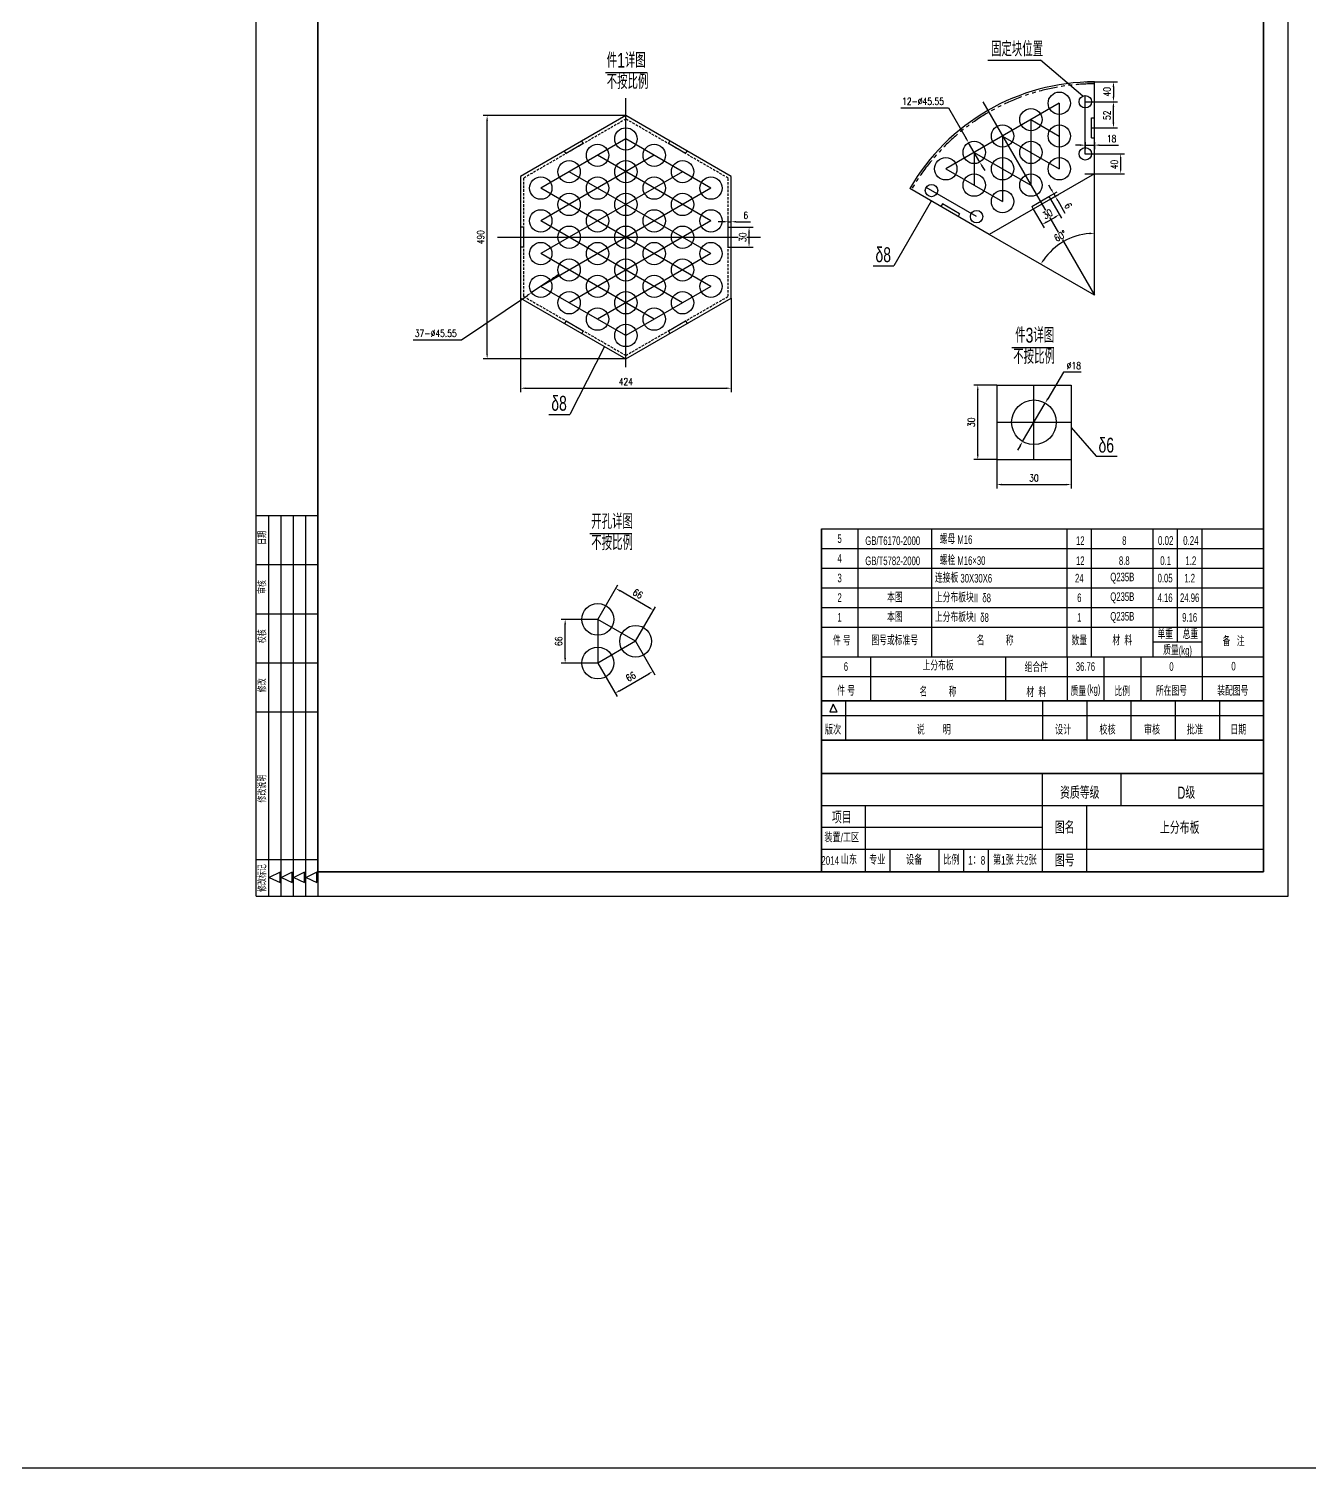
# Model space of a CAD drawing. Header units: millimetres. Extents: x 174648 to 205929, y -160248 to -145891.
# Drawn here: x 184503 to 187083, y -151223 to -148323 of the extents above; entities that cross this region are included whole.
import ezdxf
from ezdxf.enums import TextEntityAlignment as Align

# ---------------------------------------------------------------- set-up
doc = ezdxf.new("R2010")
doc.units = ezdxf.units.MM
doc.linetypes.add('DASHED', pattern=[0.75, 0.5, -0.25])
doc.linetypes.add('PHANTOM', pattern=[2.5, 1.25, -0.25, 0.25, -0.25, 0.25, -0.25])
for name, color, linetype in [('1', 1, 'Continuous'), ('4虚线层', 6, 'DASHED'), ('9双点划线层', 6, 'PHANTOM')]:
    doc.layers.add(name, color=color, linetype=linetype)
doc.layers.add('图层1', color=4, linetype='Continuous', lineweight=35)
doc.styles.add('TH_GBDIM', font='romans.shx', dxfattribs={"width": 0.8, "bigfont": 'gbcbig.shx'})
doc.styles.add('样式 3.5', font='roms.shx', dxfattribs={"width": 0.7, "height": 3.5, "bigfont": 'hztxt.shx'})
doc.styles.add('样式 5', font='roms.shx', dxfattribs={"width": 0.67, "height": 5, "bigfont": 'hztxt.shx'})
doc.dimstyles.new('TH_GBDIM', dxfattribs={"dimtxt": 3.5, "dimasz": 2.5, "dimexe": 2, "dimexo": 0, "dimgap": 1.5, "dimtad": 1, "dimdec": 1, "dimzin": 0, "dimdsep": 46, "dimtxsty": 'TH_GBDIM', "dimcen": 2.5, "dimclrd": 130, "dimclre": 130, "dimclrt": 3, "dimadec": 0, "dimazin": 0, "dimtfac": 0.714286, "dimtdec": 1, "dimtmove": 0, "dimatfit": 3, "dimfxl": 0, "dimtzin": 0, "dimlwd": -1, "dimlwe": -1, "dimarcsym": 0})

# ---------------------------------------------------------------- blocks, each defined once
blk = doc.blocks.new('*D321')
at = {"color": 130, "transparency": 16777216}
blk.add_line((185650, -149513.3), (185690.1, -149443.8), dxfattribs=at)
at = {"color": 130, "linetype": 'Continuous', "transparency": 16777216}
for p, q in [((185753.7, -149489.7), (185694.8, -149455.7)), ((185726.2, -149557.3), (185766.3, -149487.8))]:
    blk.add_line(p, q, dxfattribs=at)
at = {"color": 130, "transparency": 16777216}
for points in [[(185695.6, -149454.3), (185693.9, -149457.2), (185686.1, -149450.7)], [(185754.5, -149488.3), (185752.8, -149491.2), (185762.3, -149494.7)]]:
    blk.add_solid(points, dxfattribs=at)
at = {"layer": 'Defpoints', "color": 0, "transparency": 16777216}
for p in [(185686.1, -149450.7), (185650, -149513.3), (185726.2, -149557.3)]:
    blk.add_point(p, dxfattribs=at)
at = {"color": 3, "transparency": 16777216, "insert": (185730.7, -149461.5), "char_height": 14, "attachment_point": 5, "rotation": 330, "style": 'TH_GBDIM', "bg_fill": 3, "box_fill_scale": 1.1, "bg_fill_color": 256, "bg_fill_true_color": 13158600, "bg_fill_transparency": 0}
blk.add_mtext('{66}{}{}', dxfattribs=at)
blk = doc.blocks.new('*D338')
at = {"color": 130, "transparency": 16777216}
blk.add_line((185650, -149513.3), (185576.2, -149513.3), dxfattribs=at)
at = {"color": 130, "linetype": 'Continuous', "transparency": 16777216}
for p, q in [((185584.2, -149591.3), (185584.2, -149523.3)), ((185650, -149601.3), (185576.2, -149601.3))]:
    blk.add_line(p, q, dxfattribs=at)
at = {"color": 130, "transparency": 16777216}
for points in [[(185582.5, -149523.3), (185585.9, -149523.3), (185584.2, -149513.3)], [(185582.5, -149591.3), (185585.9, -149591.3), (185584.2, -149601.3)]]:
    blk.add_solid(points, dxfattribs=at)
at = {"layer": 'Defpoints', "color": 0, "transparency": 16777216}
for p in [(185584.2, -149513.3), (185650, -149513.3), (185650, -149601.3)]:
    blk.add_point(p, dxfattribs=at)
at = {"color": 3, "transparency": 16777216, "insert": (185571.2, -149557.3), "char_height": 14, "attachment_point": 5, "rotation": 90, "style": 'TH_GBDIM', "bg_fill": 3, "box_fill_scale": 1.1, "bg_fill_color": 256, "bg_fill_true_color": 13158600, "bg_fill_transparency": 0}
blk.add_mtext('{66}{}{}', dxfattribs=at)
blk = doc.blocks.new('*D339')
at = {"color": 130, "transparency": 16777216}
blk.add_line((185726.2, -149557.3), (185765.1, -149624.9), dxfattribs=at)
at = {"color": 130, "linetype": 'Continuous', "transparency": 16777216}
for p, q in [((185650, -149601.3), (185688.9, -149668.9)), ((185693.6, -149656.9), (185752.5, -149622.9))]:
    blk.add_line(p, q, dxfattribs=at)
at = {"color": 130, "transparency": 16777216}
for points in [[(185751.6, -149621.5), (185753.3, -149624.4), (185761.1, -149617.9)], [(185692.8, -149655.5), (185694.4, -149658.4), (185684.9, -149661.9)]]:
    blk.add_solid(points, dxfattribs=at)
at = {"layer": 'Defpoints', "color": 0, "transparency": 16777216}
for p in [(185726.2, -149557.3), (185650, -149601.3), (185761.1, -149617.9)]:
    blk.add_point(p, dxfattribs=at)
at = {"color": 3, "transparency": 16777216, "insert": (185716.5, -149628.7), "char_height": 14, "attachment_point": 5, "rotation": 30, "style": 'TH_GBDIM', "bg_fill": 3, "box_fill_scale": 1.1, "bg_fill_color": 256, "bg_fill_true_color": 13158600, "bg_fill_transparency": 0}
blk.add_mtext('{66}{}{}', dxfattribs=at)
blk = doc.blocks.new('*D324')
at = {"color": 130, "transparency": 16777216}
blk.add_line((186631.4, -148575.2), (186711.5, -148575.2), dxfattribs=at)
at = {"color": 130, "linetype": 'Continuous', "transparency": 16777216}
for p, q in [((186703.5, -148605.2), (186703.5, -148585.2)), ((186631.4, -148615.2), (186711.5, -148615.2))]:
    blk.add_line(p, q, dxfattribs=at)
at = {"color": 130, "transparency": 16777216}
for points in [[(186701.8, -148585.2), (186705.1, -148585.2), (186703.5, -148575.2)], [(186701.8, -148605.2), (186705.1, -148605.2), (186703.5, -148615.2)]]:
    blk.add_solid(points, dxfattribs=at)
at = {"layer": 'Defpoints', "color": 0, "transparency": 16777216}
for p in [(186631.4, -148575.2), (186631.4, -148615.2)]:
    blk.add_point(p, dxfattribs=at)
at = {"color": 3, "transparency": 16777216, "insert": (186690.5, -148596.9), "char_height": 14, "attachment_point": 5, "rotation": 90, "style": 'TH_GBDIM', "bg_fill": 3, "box_fill_scale": 1.1, "bg_fill_color": 256, "bg_fill_true_color": 13158600, "bg_fill_transparency": 0}
blk.add_mtext('40', dxfattribs=at)
at = {"layer": 'Defpoints', "color": 0, "transparency": 16777216}
blk.add_point((186703.5, -148575.2), dxfattribs=at)
blk = doc.blocks.new('*D325')
at = {"color": 130, "linetype": 'Continuous', "transparency": 16777216}
for p, q in [((186632.3, -148430.2), (186697, -148430.2)), ((186689, -148440.2), (186689, -148460.2))]:
    blk.add_line(p, q, dxfattribs=at)
at = {"color": 130, "transparency": 16777216}
blk.add_line((186632.3, -148470.2), (186697, -148470.2), dxfattribs=at)
for points in [[(186687.3, -148440.2), (186690.6, -148440.2), (186689, -148430.2)], [(186687.3, -148460.2), (186690.6, -148460.2), (186689, -148470.2)]]:
    blk.add_solid(points, dxfattribs=at)
at = {"layer": 'Defpoints', "color": 0, "transparency": 16777216}
for p in [(186632.3, -148430.2), (186632.3, -148470.2)]:
    blk.add_point(p, dxfattribs=at)
at = {"color": 3, "transparency": 16777216, "insert": (186676, -148450.2), "char_height": 14, "attachment_point": 5, "rotation": 90, "style": 'TH_GBDIM', "bg_fill": 3, "box_fill_scale": 1.1, "bg_fill_color": 256, "bg_fill_true_color": 13158600, "bg_fill_transparency": 0}
blk.add_mtext('40', dxfattribs=at)
at = {"layer": 'Defpoints', "color": 0, "transparency": 16777216}
blk.add_point((186689, -148470.2), dxfattribs=at)
blk = doc.blocks.new('*D326')
at = {"color": 130, "linetype": 'Continuous', "transparency": 16777216}
for p, q in [((186622.3, -148557.7), (186612.3, -148557.7)), ((186632.3, -148551.8), (186632.3, -148565.7)), ((186632.3, -148557.7), (186650.8, -148557.7)), ((186660.8, -148557.7), (186699.3, -148557.7))]:
    blk.add_line(p, q, dxfattribs=at)
at = {"color": 130, "transparency": 16777216}
blk.add_line((186650.8, -148551.8), (186650.8, -148565.7), dxfattribs=at)
for points in [[(186622.3, -148556), (186622.3, -148559.3), (186632.3, -148557.7)], [(186660.8, -148556), (186660.8, -148559.3), (186650.8, -148557.7)]]:
    blk.add_solid(points, dxfattribs=at)
at = {"layer": 'Defpoints', "color": 0, "transparency": 16777216}
for p in [(186632.3, -148551.8), (186650.8, -148551.8), (186650.8, -148557.7)]:
    blk.add_point(p, dxfattribs=at)
at = {"color": 3, "transparency": 16777216, "insert": (186685.1, -148544.7), "char_height": 14, "attachment_point": 5, "style": 'TH_GBDIM', "bg_fill": 3, "box_fill_scale": 1.1, "bg_fill_color": 256, "bg_fill_true_color": 13158600, "bg_fill_transparency": 0}
blk.add_mtext('18', dxfattribs=at)
blk = doc.blocks.new('*D327')
at = {"color": 130, "transparency": 16777216}
blk.add_line((186644.8, -148470.2), (186697, -148470.2), dxfattribs=at)
at = {"color": 130, "linetype": 'Continuous', "transparency": 16777216}
for p, q in [((186689, -148512.7), (186689, -148480.2)), ((186644.8, -148522.7), (186697, -148522.7))]:
    blk.add_line(p, q, dxfattribs=at)
at = {"color": 130, "transparency": 16777216}
for points in [[(186687.3, -148480.2), (186690.6, -148480.2), (186689, -148470.2)], [(186687.3, -148512.7), (186690.6, -148512.7), (186689, -148522.7)]]:
    blk.add_solid(points, dxfattribs=at)
at = {"layer": 'Defpoints', "color": 0, "transparency": 16777216}
for p in [(186644.8, -148470.2), (186689, -148470.2), (186644.8, -148522.7)]:
    blk.add_point(p, dxfattribs=at)
at = {"color": 3, "transparency": 16777216, "insert": (186676, -148497.5), "char_height": 14, "attachment_point": 5, "rotation": 89.9982, "style": 'TH_GBDIM', "bg_fill": 3, "box_fill_scale": 1.1, "bg_fill_color": 256, "bg_fill_true_color": 13158600, "bg_fill_transparency": 0}
blk.add_mtext('52', dxfattribs=at)
blk = doc.blocks.new('*D328')
at = {"color": 130, "linetype": 'Continuous', "transparency": 16777216}
blk.add_arc((186650.8, -148860.2), 125, 94.5861, 145.4139, dxfattribs=at)
at = {"color": 130, "transparency": 16777216}
for points in [[(186640.7, -148734), (186640.9, -148737.3), (186650.8, -148735.2)], [(186549.3, -148790.1), (186546.5, -148788.4), (186542.6, -148797.7)]]:
    blk.add_solid(points, dxfattribs=at)
at = {"layer": 'Defpoints', "color": 0, "transparency": 16777216}
for p in [(186650.8, -148615.2), (186438.6, -148737.7), (186650.8, -148860.2), (186650.8, -148860.2)]:
    blk.add_point(p, dxfattribs=at)
at = {"color": 3, "transparency": 16777216, "insert": (186581.8, -148740.7), "char_height": 14, "attachment_point": 5, "rotation": 30, "style": 'TH_GBDIM', "bg_fill": 3, "box_fill_scale": 1.1, "bg_fill_color": 256, "bg_fill_true_color": 13158600, "bg_fill_transparency": 0}
blk.add_mtext('60°', dxfattribs=at)
at = {"layer": 'Defpoints', "color": 0, "transparency": 16777216}
blk.add_point((186608, -148742.8), dxfattribs=at)
blk = doc.blocks.new('*D329')
at = {"color": 130, "linetype": 'Continuous', "transparency": 16777216}
for p, q in [((186563.7, -148647), (186558.7, -148638.3)), ((186559, -148661.2), (186575.7, -148651.6)), ((186568.7, -148655.6), (186571.7, -148660.8)), ((186576.7, -148669.5), (186591.2, -148694.6))]:
    blk.add_line(p, q, dxfattribs=at)
at = {"color": 130, "transparency": 16777216}
blk.add_line((186562, -148666.4), (186578.7, -148656.8), dxfattribs=at)
for points in [[(186565.2, -148646.1), (186562.3, -148647.8), (186568.7, -148655.6)], [(186578.2, -148668.7), (186575.3, -148670.3), (186571.7, -148660.8)]]:
    blk.add_solid(points, dxfattribs=at)
at = {"layer": 'Defpoints', "color": 0, "transparency": 16777216}
for p in [(186559, -148661.2), (186562, -148666.4), (186571.7, -148660.8)]:
    blk.add_point(p, dxfattribs=at)
at = {"color": 3, "transparency": 16777216, "insert": (186597.7, -148679.9), "char_height": 14, "attachment_point": 5, "rotation": 300, "style": 'TH_GBDIM', "bg_fill": 3, "box_fill_scale": 1.1, "bg_fill_color": 256, "bg_fill_true_color": 13158600, "bg_fill_transparency": 0}
blk.add_mtext('6', dxfattribs=at)
blk = doc.blocks.new('*D330')
at = {"color": 130, "transparency": 16777216}
blk.add_line((186562, -148666.4), (186584, -148704.6), dxfattribs=at)
at = {"color": 130, "linetype": 'Continuous', "transparency": 16777216}
for p, q in [((186527.4, -148686.4), (186549.4, -148724.6)), ((186554, -148712.6), (186571.4, -148702.6))]:
    blk.add_line(p, q, dxfattribs=at)
at = {"color": 130, "transparency": 16777216}
for points in [[(186553.2, -148711.2), (186554.9, -148714.1), (186545.4, -148717.6)], [(186570.5, -148701.2), (186572.2, -148704.1), (186580, -148697.6)]]:
    blk.add_solid(points, dxfattribs=at)
at = {"layer": 'Defpoints', "color": 0, "transparency": 16777216}
for p in [(186562, -148666.4), (186527.4, -148686.4)]:
    blk.add_point(p, dxfattribs=at)
at = {"color": 3, "transparency": 16777216, "insert": (186556.2, -148696.4), "char_height": 14, "attachment_point": 5, "rotation": 30, "style": 'TH_GBDIM', "bg_fill": 3, "box_fill_scale": 1.1, "bg_fill_color": 256, "bg_fill_true_color": 13158600, "bg_fill_transparency": 0}
blk.add_mtext('{30}{}{}', dxfattribs=at)
at = {"layer": 'Defpoints', "color": 0, "transparency": 16777216}
blk.add_point((186580, -148697.6), dxfattribs=at)
blk = doc.blocks.new('*D331')
at = {"color": 130, "linetype": 'Continuous', "transparency": 16777216}
for p, q in [((185902.7, -148712), (185892.7, -148712)), ((185912.7, -148723.2), (185912.7, -148704)), ((185912.7, -148712), (185918.7, -148712)), ((185928.7, -148712), (185957.6, -148712))]:
    blk.add_line(p, q, dxfattribs=at)
at = {"color": 130, "transparency": 16777216}
blk.add_line((185918.7, -148723.2), (185918.7, -148704), dxfattribs=at)
for points in [[(185902.7, -148710.3), (185902.7, -148713.7), (185912.7, -148712)], [(185928.7, -148710.3), (185928.7, -148713.7), (185918.7, -148712)]]:
    blk.add_solid(points, dxfattribs=at)
at = {"layer": 'Defpoints', "color": 0, "transparency": 16777216}
for p in [(185912.7, -148723.2), (185918.7, -148712), (185918.7, -148723.2)]:
    blk.add_point(p, dxfattribs=at)
at = {"color": 3, "transparency": 16777216, "insert": (185948.2, -148699), "char_height": 14, "attachment_point": 5, "style": 'TH_GBDIM', "bg_fill": 3, "box_fill_scale": 1.1, "bg_fill_color": 256, "bg_fill_true_color": 13158600, "bg_fill_transparency": 0}
blk.add_mtext('6', dxfattribs=at)
blk = doc.blocks.new('*D332')
at = {"color": 130, "transparency": 16777216}
blk.add_line((185918.7, -148723.2), (185962.7, -148723.2), dxfattribs=at)
at = {"color": 130, "linetype": 'Continuous', "transparency": 16777216}
for p, q in [((185954.7, -148753.2), (185954.7, -148733.2)), ((185918.7, -148763.2), (185962.7, -148763.2))]:
    blk.add_line(p, q, dxfattribs=at)
at = {"color": 130, "transparency": 16777216}
for points in [[(185953.1, -148733.2), (185956.4, -148733.2), (185954.7, -148723.2)], [(185953.1, -148753.2), (185956.4, -148753.2), (185954.7, -148763.2)]]:
    blk.add_solid(points, dxfattribs=at)
at = {"layer": 'Defpoints', "color": 0, "transparency": 16777216}
for p in [(185918.7, -148723.2), (185918.7, -148763.2)]:
    blk.add_point(p, dxfattribs=at)
at = {"color": 3, "transparency": 16777216, "insert": (185941.7, -148743.2), "char_height": 14, "attachment_point": 5, "rotation": 90, "style": 'TH_GBDIM', "bg_fill": 3, "box_fill_scale": 1.1, "bg_fill_color": 256, "bg_fill_true_color": 13158600, "bg_fill_transparency": 0}
blk.add_mtext('{30}{}{}', dxfattribs=at)
at = {"layer": 'Defpoints', "color": 0, "transparency": 16777216}
blk.add_point((185954.7, -148723.2), dxfattribs=at)
blk = doc.blocks.new('*D333')
at = {"color": 130, "linetype": 'Continuous', "transparency": 16777216}
for p, q in [((185494.3, -148865.7), (185494.3, -149055.5)), ((185504.3, -149047.5), (185908.7, -149047.5))]:
    blk.add_line(p, q, dxfattribs=at)
at = {"color": 130, "transparency": 16777216}
blk.add_line((185918.7, -148865.7), (185918.7, -149055.5), dxfattribs=at)
for points in [[(185504.3, -149045.8), (185504.3, -149049.1), (185494.3, -149047.5)], [(185908.7, -149045.8), (185908.7, -149049.1), (185918.7, -149047.5)]]:
    blk.add_solid(points, dxfattribs=at)
at = {"layer": 'Defpoints', "color": 0, "transparency": 16777216}
for p in [(185494.3, -148865.7), (185918.7, -148865.7), (185918.7, -149047.5)]:
    blk.add_point(p, dxfattribs=at)
at = {"color": 3, "transparency": 16777216, "insert": (185706.5, -149034.5), "char_height": 14, "attachment_point": 5, "style": 'TH_GBDIM', "bg_fill": 3, "box_fill_scale": 1.1, "bg_fill_color": 256, "bg_fill_true_color": 13158600, "bg_fill_transparency": 0}
blk.add_mtext('424', dxfattribs=at)
blk = doc.blocks.new('*D334')
at = {"color": 130, "transparency": 16777216}
blk.add_line((185706.5, -148498.2), (185419, -148498.2), dxfattribs=at)
at = {"color": 130, "linetype": 'Continuous', "transparency": 16777216}
for p, q in [((185427, -148978.2), (185427, -148508.2)), ((185706.5, -148988.2), (185419, -148988.2))]:
    blk.add_line(p, q, dxfattribs=at)
at = {"color": 130, "transparency": 16777216}
for points in [[(185425.3, -148508.2), (185428.6, -148508.2), (185427, -148498.2)], [(185425.3, -148978.2), (185428.6, -148978.2), (185427, -148988.2)]]:
    blk.add_solid(points, dxfattribs=at)
at = {"layer": 'Defpoints', "color": 0, "transparency": 16777216}
for p in [(185427, -148498.2), (185706.5, -148498.2), (185706.5, -148988.2)]:
    blk.add_point(p, dxfattribs=at)
at = {"color": 3, "transparency": 16777216, "insert": (185414, -148743.2), "char_height": 14, "attachment_point": 5, "rotation": 90, "style": 'TH_GBDIM', "bg_fill": 3, "box_fill_scale": 1.1, "bg_fill_color": 256, "bg_fill_true_color": 13158600, "bg_fill_transparency": 0}
blk.add_mtext('490', dxfattribs=at)
blk = doc.blocks.new('*D335')
at = {"color": 130, "linetype": 'Continuous', "transparency": 16777216}
for p, q in [((185553.7, -148829.6), (185516.4, -148854.8)), ((185562, -148824.1), (185570.3, -148818.5)), ((185375.5, -148949.8), (185508.1, -148860.4)), ((185277.8, -148949.8), (185375.5, -148949.8))]:
    blk.add_line(p, q, dxfattribs=at)
at = {"color": 130, "transparency": 16777216}
for points in [[(185561.1, -148822.7), (185562.9, -148825.4), (185553.7, -148829.6)], [(185507.2, -148859), (185509, -148861.8), (185516.4, -148854.8)]]:
    blk.add_solid(points, dxfattribs=at)
at = {"layer": 'Defpoints', "color": 0, "transparency": 16777216}
for p in [(185553.7, -148829.6), (185516.4, -148854.8)]:
    blk.add_point(p, dxfattribs=at)
at = {"color": 3, "transparency": 16777216, "insert": (185323.6, -148936.8), "char_height": 14, "attachment_point": 5, "style": 'TH_GBDIM', "bg_fill": 3, "box_fill_scale": 1.1, "bg_fill_color": 256, "bg_fill_true_color": 13158600, "bg_fill_transparency": 0}
blk.add_mtext('{37-%%c45.55}{}{}', dxfattribs=at)
blk = doc.blocks.new('*D340')
at = {"color": 130, "linetype": 'Continuous', "transparency": 16777216}
for p, q in [((186260.3, -148482.6), (186356.4, -148482.6)), ((186356.4, -148482.6), (186392.1, -148544.2)), ((186419.6, -148591.8), (186397.1, -148552.8)), ((186424.7, -148600.4), (186429.7, -148609.1))]:
    blk.add_line(p, q, dxfattribs=at)
at = {"color": 130, "transparency": 16777216}
for points in [[(186393.5, -148543.3), (186390.6, -148545), (186397.1, -148552.8)], [(186426.1, -148599.6), (186423.2, -148601.3), (186419.6, -148591.8)]]:
    blk.add_solid(points, dxfattribs=at)
at = {"layer": 'Defpoints', "color": 0, "transparency": 16777216}
for p in [(186397.1, -148552.8), (186419.6, -148591.8)]:
    blk.add_point(p, dxfattribs=at)
at = {"color": 3, "transparency": 16777216, "insert": (186305.3, -148469.6), "char_height": 14, "attachment_point": 5, "style": 'TH_GBDIM', "bg_fill": 3, "box_fill_scale": 1.1, "bg_fill_color": 256, "bg_fill_true_color": 13158600, "bg_fill_transparency": 0}
blk.add_mtext('{12-%%c45.55}{}{}', dxfattribs=at)
blk = doc.blocks.new('*D336')
at = {"color": 130, "transparency": 16777216}
blk.add_line((186453.7, -149041.1), (186407.6, -149041.1), dxfattribs=at)
at = {"color": 130, "linetype": 'Continuous', "transparency": 16777216}
for p, q in [((186415.6, -149181.1), (186415.6, -149051.1)), ((186453.7, -149191.1), (186407.6, -149191.1))]:
    blk.add_line(p, q, dxfattribs=at)
at = {"color": 130, "transparency": 16777216}
for points in [[(186413.9, -149051.1), (186417.3, -149051.1), (186415.6, -149041.1)], [(186413.9, -149181.1), (186417.3, -149181.1), (186415.6, -149191.1)]]:
    blk.add_solid(points, dxfattribs=at)
at = {"layer": 'Defpoints', "color": 0, "transparency": 16777216}
for p in [(186415.6, -149041.1), (186453.7, -149041.1), (186453.7, -149191.1)]:
    blk.add_point(p, dxfattribs=at)
at = {"color": 3, "transparency": 16777216, "insert": (186402.6, -149116.1), "char_height": 14, "attachment_point": 5, "rotation": 90, "style": 'TH_GBDIM', "bg_fill": 3, "box_fill_scale": 1.1, "bg_fill_color": 256, "bg_fill_true_color": 13158600, "bg_fill_transparency": 0}
blk.add_mtext('{30}{}{}', dxfattribs=at)
blk = doc.blocks.new('*D341')
at = {"color": 130, "linetype": 'Continuous', "transparency": 16777216}
for p, q in [((186453.7, -149191.1), (186453.7, -149249.5)), ((186463.7, -149241.5), (186593.7, -149241.5))]:
    blk.add_line(p, q, dxfattribs=at)
at = {"color": 130, "transparency": 16777216}
blk.add_line((186603.7, -149191.1), (186603.7, -149249.5), dxfattribs=at)
for points in [[(186463.7, -149239.9), (186463.7, -149243.2), (186453.7, -149241.5)], [(186593.7, -149239.9), (186593.7, -149243.2), (186603.7, -149241.5)]]:
    blk.add_solid(points, dxfattribs=at)
at = {"layer": 'Defpoints', "color": 0, "transparency": 16777216}
for p in [(186453.7, -149191.1), (186603.7, -149191.1), (186603.7, -149241.5)]:
    blk.add_point(p, dxfattribs=at)
at = {"color": 3, "transparency": 16777216, "insert": (186528.7, -149228.5), "char_height": 14, "attachment_point": 5, "style": 'TH_GBDIM', "bg_fill": 3, "box_fill_scale": 1.1, "bg_fill_color": 256, "bg_fill_true_color": 13158600, "bg_fill_transparency": 0}
blk.add_mtext('{30}{}{}', dxfattribs=at)
blk = doc.blocks.new('*D337')
at = {"color": 130, "linetype": 'Continuous', "transparency": 16777216}
for p, q in [((186588.1, -149014.9), (186556.5, -149068.6)), ((186624, -149014.9), (186588.1, -149014.9)), ((186505.9, -149154.9), (186551.5, -149077.3)), ((186500.8, -149163.5), (186495.8, -149172.1))]:
    blk.add_line(p, q, dxfattribs=at)
at = {"color": 130, "transparency": 16777216}
for points in [[(186555.1, -149067.8), (186558, -149069.5), (186551.5, -149077.3)], [(186499.4, -149162.6), (186502.3, -149164.3), (186505.9, -149154.9)]]:
    blk.add_solid(points, dxfattribs=at)
at = {"layer": 'Defpoints', "color": 0, "transparency": 16777216}
for p in [(186551.5, -149077.3), (186505.9, -149154.9)]:
    blk.add_point(p, dxfattribs=at)
at = {"color": 3, "transparency": 16777216, "insert": (186609.1, -149001.9), "char_height": 14, "attachment_point": 5, "style": 'TH_GBDIM', "bg_fill": 3, "box_fill_scale": 1.1, "bg_fill_color": 256, "bg_fill_true_color": 13158600, "bg_fill_transparency": 0}
blk.add_mtext('{%%c18}{}{}', dxfattribs=at)

msp = doc.modelspace()

# ---------------------------------------------------------------- linework, layer by layer
at = {"color": 7, "linetype": 'Continuous'}
for p, q in [((184961.9, -150071.1), (184961.9, -147130.8)), ((187040.9, -150071.1), (187040.9, -147130.8)), ((184961.9, -149303.8), (185085.7, -149303.8)), ((184986.7, -149303.8), (184986.7, -150071.1)), ((185011.4, -149303.8), (185011.4, -150071.1)), ((185036.2, -149303.8), (185036.2, -150071.1)), ((185060.9, -149303.8), (185060.9, -150071.1)), ((184961.9, -149402.8), (185085.7, -149402.8)), ((184961.9, -149501.8), (185085.7, -149501.8)), ((184961.9, -149600.8), (185085.7, -149600.8)), ((184961.9, -149699.8), (185085.7, -149699.8)), ((184961.9, -149996.8), (185085.7, -149996.8)), ((184961.9, -150071.1), (187040.9, -150071.1))]:
    msp.add_line(p, q, dxfattribs=at)
at = {"color": 2}
for p, q in [((186436.1, -148386.2), (186542, -148386.2)), ((186322, -148670.4), (186246.7, -148800.7)), ((186204.8, -148800.7), (186246.7, -148800.7)), ((185551.6, -149100.1), (185593.6, -149100.1)), ((186654.2, -149184.4), (186696.2, -149184.4))]:
    msp.add_line(p, q, dxfattribs=at)
for p, q in [((185665.3, -148411.4), (185749.5, -148411.4)), ((186650.8, -148615.2), (186650.8, -148430.2)), ((185706.5, -148498.2), (185494.3, -148620.7)), ((185918.7, -148620.7), (185706.5, -148498.2)), ((186644.8, -148542.7), (186644.8, -148502.7)), ((186644.8, -148502.7), (186650.8, -148502.7)), ((185620.8, -148554.7), (185617.8, -148549.5)), ((185792.3, -148554.7), (185795.3, -148549.5)), ((186644.8, -148542.7), (186650.8, -148542.7)), ((185586.1, -148574.7), (185583.1, -148569.5)), ((185620.8, -148554.7), (185586.1, -148574.7)), ((185826.9, -148574.7), (185792.3, -148554.7)), ((185826.9, -148574.7), (185829.9, -148569.5)), ((185494.3, -148620.7), (185494.3, -148865.7)), ((185918.7, -148865.7), (185918.7, -148620.7)), ((186650.8, -148615.2), (186438.6, -148737.7)), ((186438.6, -148737.7), (186278.4, -148645.2)), ((186524.4, -148681.2), (186559, -148661.2)), ((186559, -148661.2), (186562, -148666.4)), ((186344.2, -148676.2), (186341.2, -148681.4)), ((186378.8, -148696.2), (186344.2, -148676.2)), ((186378.8, -148696.2), (186375.8, -148701.4)), ((186524.4, -148681.2), (186527.4, -148686.4)), ((185500.3, -148723.2), (185494.3, -148723.2)), ((185500.3, -148723.2), (185500.3, -148763.2)), ((185912.7, -148763.2), (185912.7, -148723.2)), ((185912.7, -148723.2), (185918.7, -148723.2)), ((185500.3, -148763.2), (185494.3, -148763.2)), ((185912.7, -148763.2), (185918.7, -148763.2)), ((185494.3, -148865.7), (185706.5, -148988.2)), ((185706.5, -148988.2), (185918.7, -148865.7)), ((185586.1, -148911.8), (185583.1, -148917)), ((185586.1, -148911.8), (185620.8, -148931.8)), ((185792.3, -148931.8), (185826.9, -148911.8)), ((185826.9, -148911.8), (185829.9, -148917)), ((185620.8, -148931.8), (185617.8, -148937)), ((185792.3, -148931.8), (185795.3, -148937)), ((186484.4, -148965.2), (186568.6, -148965.2)), ((186453.7, -149041.1), (186603.7, -149041.1)), ((186453.7, -149041.1), (186453.7, -149191.1)), ((186603.7, -149041.1), (186603.7, -149191.1)), ((186453.7, -149191.1), (186603.7, -149191.1)), ((186100.4, -149331), (186991.4, -149331)), ((186174.7, -149588.4), (186174.7, -149331)), ((186323.2, -149588.4), (186323.2, -149331)), ((186595.4, -149588.4), (186595.4, -149331)), ((186644.9, -149588.4), (186644.9, -149331)), ((186768.7, -149588.4), (186768.7, -149331)), ((186818.2, -149558.7), (186818.2, -149331)), ((186867.7, -149588.4), (186867.7, -149331)), ((185634.2, -149340.5), (185718.5, -149340.5)), ((186100.4, -149370.6), (186991.4, -149370.6)), ((186100.4, -149410.2), (186991.4, -149410.2)), ((186100.4, -149449.8), (186991.4, -149449.8)), ((186100.4, -149489.4), (186991.4, -149489.4)), ((186100.4, -149529), (186991.4, -149529)), ((186768.7, -149558.7), (186867.7, -149558.7)), ((186100.4, -149588.4), (186991.4, -149588.4)), ((186100.4, -149677.5), (186991.4, -149677.5)), ((186149.9, -149756.7), (186149.9, -149677.5)), ((186545.9, -149677.5), (186545.9, -149756.7)), ((186635, -149677.5), (186635, -149756.7)), ((186724.1, -149677.5), (186724.1, -149756.7)), ((186813.2, -149677.5), (186813.2, -149756.7)), ((186902.3, -149677.5), (186902.3, -149756.7)), ((186100.4, -149690.4), (186100.4, -149715.2)), ((186100.4, -149707.2), (186991.4, -149707.2)), ((186124.5, -149684.3), (186117.7, -149699.4)), ((186117.7, -149699.4), (186132.2, -149699.4)), ((186132.2, -149699.4), (186124.5, -149684.3)), ((186545.9, -150021.6), (186545.9, -149823.6)), ((186704.3, -149887.9), (186704.3, -149823.6)), ((186100.4, -149887.9), (186991.4, -149887.9)), ((186189.5, -150021.6), (186189.5, -149887.9)), ((186635, -150021.6), (186635, -149887.9)), ((186545.9, -149932.5), (186100.4, -149932.5)), ((186991.4, -149977), (186100.4, -149977)), ((186239, -150021.6), (186239, -149977)), ((186338, -150021.6), (186338, -149977)), ((186387.5, -150021.6), (186387.5, -149977)), ((186437, -150021.6), (186437, -149977)), ((185009.8, -150022.5), (184988.1, -150033.6)), ((185009.8, -150043.4), (185009.8, -150022.5)), ((185034.5, -150022.5), (185012.8, -150033.6)), ((185034.5, -150043.4), (185034.5, -150022.5)), ((185059.3, -150022.5), (185037.6, -150033.6)), ((185059.3, -150043.4), (185059.3, -150022.5)), ((185084, -150022.5), (185062.3, -150033.6)), ((185084, -150043.4), (185084, -150022.5)), ((185085.7, -150021.6), (185085.7, -150071.1)), ((184988.1, -150033.6), (185009.8, -150043.4)), ((185012.8, -150033.6), (185034.5, -150043.4)), ((185037.6, -150033.6), (185059.3, -150043.4)), ((185062.3, -150033.6), (185084, -150043.4))]:
    msp.add_line(p, q)
at = {"color": 1, "ltscale": 1.5}
for p, q in [((185706.5, -149005.3), (185706.5, -148463.2)), ((186425.8, -148470.5), (186650.8, -148860.2)), ((186650.8, -148860.2), (186650.8, -148615.2)), ((186413.2, -148701.7), (186311.5, -148642.9)), ((185447.8, -148743.2), (185977.9, -148743.2)), ((186650.8, -148860.2), (186438.6, -148737.7))]:
    msp.add_line(p, q, dxfattribs=at)
at = {"color": 4}
for p, q in [((186100.4, -149532), (186100.4, -149556.8)), ((186100.4, -149532), (186100.4, -149556.8)), ((186100.4, -149532), (186100.4, -149556.8)), ((186100.4, -149571.6), (186100.4, -149596.4))]:
    msp.add_line(p, q, dxfattribs=at)
for points in [[(186199.4, -149588.4), (186199.4, -149677.5)], [(186471.7, -149588.4), (186471.7, -149677.5)], [(186595.4, -149588.4), (186595.4, -149677.5)], [(186669.7, -149588.4), (186669.7, -149677.5)], [(186743.9, -149588.4), (186743.9, -149677.5)], [(186867.7, -149588.4), (186867.7, -149677.5)], [(186100.4, -149628), (186991.4, -149628)]]:
    msp.add_lwpolyline(points)
for centre, radius in [((186322.3, -148649.2), 12.5), ((186528.7, -149116.1), 45)]:
    msp.add_circle(centre, radius)
msp.add_arc((186650.8, -148860.2), 430, 90, 150)
at = {"layer": '1'}
for p, q in [((186579.8, -148473.3), (186351.2, -148605.3)), ((186579.8, -148473.3), (186579.8, -148605.3)), ((186522.7, -148506.3), (186522.7, -148638.3)), ((186522.7, -148506.3), (186579.8, -148539.3)), ((185706.5, -148545.2), (185535.1, -148644.2)), ((185878, -148644.2), (185706.5, -148545.2)), ((186465.5, -148539.3), (186465.5, -148671.3)), ((186465.5, -148539.3), (186579.8, -148605.3)), ((185763.7, -148578.2), (185535.1, -148710.2)), ((185878, -148710.2), (185649.4, -148578.2)), ((186408.4, -148572.3), (186522.7, -148638.3)), ((186408.4, -148572.3), (186408.4, -148638.3)), ((186351.2, -148605.3), (186465.5, -148671.3)), ((185820.8, -148611.2), (185535.1, -148776.2)), ((185878, -148776.2), (185592.2, -148611.2)), ((185878, -148842.2), (185535.1, -148644.2)), ((185878, -148644.2), (185535.1, -148842.2)), ((185820.8, -148875.2), (185535.1, -148710.2)), ((185878, -148710.2), (185592.2, -148875.2)), ((185763.7, -148908.2), (185535.1, -148776.2)), ((185878, -148776.2), (185649.4, -148908.2)), ((185706.5, -148941.2), (185535.1, -148842.2)), ((185878, -148842.2), (185706.5, -148941.2)), ((185726.2, -149557.3), (185650, -149513.3)), ((185650, -149513.3), (185650, -149601.3)), ((185726.2, -149557.3), (185650, -149601.3))]:
    msp.add_line(p, q, dxfattribs=at)
for centre, radius in [((186579.8, -148473.3), 22.5), ((186522.7, -148506.3), 22.5), ((186465.5, -148539.3), 22.5), ((186579.8, -148539.3), 22.5), ((185706.5, -148545.2), 22.5), ((186408.4, -148572.3), 22.5), ((186522.7, -148572.3), 22.5), ((185649.4, -148578.2), 22.5), ((185763.7, -148578.2), 22.5), ((185592.2, -148611.2), 22.5), ((185706.5, -148611.2), 22.5), ((185820.8, -148611.2), 22.5), ((186351.2, -148605.3), 22.5), ((186465.5, -148605.3), 22.5), ((186579.8, -148605.3), 22.5), ((185535.1, -148644.2), 22.5), ((185649.4, -148644.2), 22.5), ((185763.7, -148644.2), 22.5), ((185878, -148644.2), 22.5), ((186408.4, -148638.3), 22.5), ((186522.7, -148638.3), 22.5), ((185592.2, -148677.2), 22.5), ((185706.5, -148677.2), 22.5), ((185820.8, -148677.2), 22.5), ((186465.5, -148671.3), 22.5), ((185535.1, -148710.2), 22.5), ((185649.4, -148710.2), 22.5), ((185763.7, -148710.2), 22.5), ((185878, -148710.2), 22.5), ((185592.2, -148743.2), 22.5), ((185706.5, -148743.2), 22.5), ((185820.8, -148743.2), 22.5), ((185535.1, -148776.2), 22.5), ((185649.4, -148776.2), 22.5), ((185763.7, -148776.2), 22.5), ((185878, -148776.2), 22.5), ((185592.2, -148809.2), 22.5), ((185706.5, -148809.2), 22.5), ((185820.8, -148809.2), 22.5), ((185535.1, -148842.2), 22.5), ((185649.4, -148842.2), 22.5), ((185763.7, -148842.2), 22.5), ((185878, -148842.2), 22.5), ((185592.2, -148875.2), 22.5), ((185706.5, -148875.2), 22.5), ((185820.8, -148875.2), 22.5), ((185649.4, -148908.2), 22.5), ((185763.7, -148908.2), 22.5), ((185706.5, -148941.2), 22.5), ((185650, -149513.3), 32), ((185726.2, -149557.3), 32), ((185650, -149601.3), 32)]:
    msp.add_circle(centre, radius, dxfattribs=at)
at = {"layer": '4虚线层', "ltscale": 10}
for p, q in [((185706.5, -148505.1), (185500.3, -148624.2)), ((185912.7, -148624.2), (185706.5, -148505.1)), ((185500.3, -148624.2), (185500.3, -148862.3)), ((185912.7, -148862.3), (185912.7, -148624.2)), ((185500.3, -148862.3), (185706.5, -148981.3)), ((185706.5, -148981.3), (185912.7, -148862.3))]:
    msp.add_line(p, q, dxfattribs=at)
at = {"layer": '9双点划线层', "ltscale": 30}
msp.add_arc((186650.8, -148860.2), 426, 90, 150, dxfattribs=at)
at = {"layer": '图层1'}
for p, q in [((185085.7, -147180.3), (185085.7, -150021.6)), ((186991.4, -150021.6), (186991.4, -147180.3)), ((186991.4, -150021.6), (186991.4, -147180.3)), ((186100.4, -149715.2), (186100.4, -149331)), ((186100.4, -149756.7), (186100.4, -149449.8)), ((186100.4, -149756.7), (186100.4, -149449.8)), ((186100.4, -149677.5), (186991.4, -149677.5)), ((186991.4, -149756.7), (186100.4, -149756.7)), ((186100.4, -149756.7), (186100.4, -149823.6)), ((186100.4, -149756.7), (186100.4, -149823.6)), ((186100.4, -149823.6), (186991.4, -149823.6)), ((186100.4, -149823.6), (186991.4, -149823.6)), ((186991.4, -149823.6), (186100.4, -149823.6)), ((186100.4, -150021.6), (186100.4, -149823.6)), ((185085.7, -150021.6), (186991.4, -150021.6))]:
    msp.add_line(p, q, dxfattribs=at)

# ---------------------------------------------------------------- texts
at = {"style": '样式 3.5', "width": 0.67}
for s, height, p in [('5', 17.3, (186132.9, -149359.2)), ('螺母 M16', 17.33, (186338.8, -149361)), ('4', 17.3, (186132.9, -149398.8)), ('螺栓 M16×30', 17.33, (186338.8, -149403.4)), ('3', 17.3, (186132.9, -149438.4)), ('连接板 30X30X6', 17.325, (186329.3, -149439)), ('2', 17.3, (186132.9, -149478)), ('本图', 17.33, (186232.9, -149478.6)), ('上分布板块II  δ8', 17.325, (186329.3, -149478.6)), ('1', 17.3, (186132.9, -149517.6)), ('本图', 17.33, (186232.9, -149518.2)), ('上分布板块I  δ8', 17.33, (186329.3, -149518.2)), ('上分布板', 17.33, (186304.4, -149615.7)), ('(kg)', 17.32, (186635.9, -149662.3))]:
    msp.add_text(s, height=height, dxfattribs=at).set_placement(p)
for s, height, p in [('GB/T6170-2000', 17.325, (186244.2, -149354.4)), ('12', 17.33, (186622.1, -149354.4)), ('8', 17.3, (186710.8, -149354.4)), ('GB/T5782-2000', 17.325, (186244.2, -149394.9)), ('12', 17.33, (186622.1, -149394.9)), ('8.8', 17.33, (186710.8, -149394.9)), ('24', 17.33, (186620.2, -149430)), ('Q235B', 17.33, (186706.8, -149430)), ('6', 17.3, (186620.2, -149469.6)), ('Q235B', 17.33, (186706.8, -149469.6)), ('1', 17.3, (186620.2, -149509.2)), ('Q235B', 17.33, (186706.8, -149509.2)), ('单重', 17.32, (186793.3, -149541.7)), ('总重', 17.32, (186844, -149541.5)), ('件 号', 17.32, (186141.6, -149554.6)), ('图号或标准号', 17.32, (186248.2, -149554.1)), ('名          称', 17.325, (186450.5, -149554.2)), ('数量', 17.32, (186620.2, -149554.6)), ('材  料', 17.32, (186706.8, -149554.1)), ('质量(kg)', 17.32, (186818.2, -149576.1)), ('备   注', 17.32, (186931.1, -149555.8)), ('6', 17.3, (186149.9, -149608.2)), ('组合件', 17.32, (186533.5, -149608.2)), ('36.76', 17.33, (186632.5, -149608.2)), ('0', 17.3, (186805.8, -149608.2)), ('0', 17.3, (186930.9, -149607.5)), ('件 号', 17.32, (186150.3, -149655.7)), ('名          称', 17.325, (186335.5, -149657.6)), ('材  料', 17.32, (186533.5, -149658.4)), ('质量', 17.32, (186618.3, -149656.4)), ('比例', 17.32, (186706.8, -149656.8)), ('所在图号', 17.32, (186805.8, -149655.9)), ('装配图号', 17.32, (186929.5, -149655.9))]:
    msp.add_text(s, height=height, dxfattribs=at).set_placement(p, align=Align.MIDDLE)
at = {"color": 1, "style": '样式 3.5', "width": 0.67}
for s, height, p in [('0.02', 17.74, (186794.2, -149354.4)), ('0.24', 17.74, (186844.9, -149354.4)), ('0.1', 17.74, (186794.2, -149394.9)), ('1.2', 17.74, (186844.9, -149394.9)), ('0.05', 17.33, (186793, -149430)), ('1.2', 17.33, (186842.5, -149430)), ('4.16', 17.33, (186793, -149469.6)), ('24.96', 17.33, (186842.5, -149469.6)), ('9.16', 17.33, (186842.5, -149509.2))]:
    msp.add_text(s, height=height, dxfattribs=at).set_placement(p, align=Align.MIDDLE)
at = {"color": 2, "char_height": 30, "width": 314.203, "attachment_point": 1, "style": '样式 3.5'}
for s, insert in [('固定块位置', (186442.2, -148348.9)), ('δ8', (186209.5, -148763.4)), ('δ6', (186658.9, -149147.1))]:
    msp.add_mtext(s, dxfattribs=dict(at, insert=insert))
at = {"char_height": 30, "width": 314.203, "attachment_point": 1, "style": '样式 3.5'}
for s, insert in [('件1详图', (185667.9, -148371.8)), ('不按比例', (185667.9, -148414.7)), ('件3详图', (186491, -148925.6)), ('不按比例', (186487, -148968.5)), ('开孔详图', (185636.8, -149300.9)), ('不按比例', (185636.8, -149343.8))]:
    msp.add_mtext(s, dxfattribs=dict(at, insert=insert))
at = {"char_height": 14.85, "attachment_point": 5, "rotation": 90, "style": '样式 3.5'}
for s, insert in [('日期', (184974.6, -149349.1)), ('审核', (184974.6, -149448.1)), ('校核', (184974.6, -149547.1)), ('修改', (184974.6, -149646.1)), ('修改说明', (184974.6, -149854.2)), ('修改标记', (184974.6, -150034.5))]:
    msp.add_mtext(s, dxfattribs=dict(at, insert=insert))
at = {"attachment_point": 5}
for s, insert, char_height, style in [('版次', (186124, -149736.6), 17.32, '样式 3.5'), ('说        明', (186326.9, -149736.6), 17.32, '样式 3.5'), ('设计', (186587.7, -149736.6), 17.32, '样式 3.5'), ('校核', (186677, -149736.6), 17.32, '样式 3.5'), ('审核', (186766.7, -149736.6), 17.32, '样式 3.5'), ('批准', (186853.1, -149736.6), 17.32, '样式 3.5'), ('日期', (186940.5, -149736.6), 17.32, '样式 3.5'), ('资质等级', (186621.1, -149862.4), 24.75, '样式 5'), ('D级', (186835.8, -149862.4), 24.75, '样式 5'), ('项目', (186141.6, -149912.1), 24.75, '样式 5'), ('装置/工区', (186141.6, -149953.7), 17.32, '样式 3.5'), ('图名', (186590.7, -149932.3), 24.75, '样式 5'), ('上分布板', (186822.5, -149933), 24.75, '样式 5'), ('2014', (186118.2, -149999.1), 17.32, '样式 3.5'), ('山东', (186156, -149998), 17.32, '样式 3.5'), ('专业', (186213, -149998.8), 17.32, '样式 3.5'), ('设备', (186287.5, -149998.8), 17.32, '样式 3.5'), ('比例', (186362.4, -149998.8), 17.32, '样式 3.5'), ('1：8', (186413.4, -149998.8), 17.32, '样式 3.5'), ('第1张 共2张', (186490.3, -149998.8), 17.32, '样式 3.5'), ('图号', (186590.7, -149998.8), 24.75, '样式 5')]:
    msp.add_mtext(s, dxfattribs=dict(at, insert=insert, char_height=char_height, style=style))

# ---------------------------------------------------------------- next in the draw order: dimensions: what is measured, and where the dimension line sits
dim = msp.add_linear_dim(base=(186703.5, -148575.2), p1=(186631.4, -148615.2), p2=(186631.4, -148575.2), angle=90, dimstyle='TH_GBDIM', override={"dimscale": 4, "dimdec": 0, "dimtfill": 1})
dim.commit()
dim.dimension.update_dxf_attribs({"geometry": '*D324', "text_midpoint": (186703.5, -148596.9), "dimtype": 161})
for base, p1, p2, picture, middle in [((185918.7, -148712), (185912.7, -148723.2), (185918.7, -148723.2), '*D331', (185948.2, -148699)), ((185918.7, -149047.5), (185494.3, -148865.7), (185918.7, -148865.7), '*D333', (185706.5, -149034.5))]:
    dim = msp.add_linear_dim(base=base, p1=p1, p2=p2, dimstyle='TH_GBDIM', override={"dimscale": 4, "dimdec": 0, "dimtfill": 1})
    dim.commit()
    dim.dimension.update_dxf_attribs({"geometry": picture, "text_midpoint": middle})
dim = msp.add_diameter_dim_2p(p1=(186505.9, -149154.9), p2=(186551.5, -149077.3), text='{%%c18}{}{}', dimstyle='TH_GBDIM', override={"dimscale": 4, "dimgap": 1.5, "dimtad": 1, "dimtih": 0, "dimtoh": 1, "dimdec": 0, "dimlfac": 1, "dimse1": 0, "dimse2": 0, "dimsd1": 0, "dimsd2": 0, "dimtix": 0, "dimtofl": 1, "dimatfit": 3, "dimtfill": 1})
dim.commit()
dim.dimension.update_dxf_attribs({"geometry": '*D337', "text_midpoint": (186609.1, -149014.9), "dimtype": 163})
dim = msp.add_linear_dim(base=(186415.6, -149041.1), p1=(186453.7, -149191.1), p2=(186453.7, -149041.1), angle=90, text='{30}{}{}', dimstyle='TH_GBDIM', override={"dimscale": 4, "dimgap": 1.5, "dimtad": 1, "dimjust": 0, "dimdec": 0, "dimlfac": 1, "dimse1": 0, "dimse2": 0, "dimsd1": 0, "dimsd2": 0, "dimtfill": 1})
dim.commit()
dim.dimension.update_dxf_attribs({"geometry": '*D336', "text_midpoint": (186402.6, -149116.1)})
dim = msp.add_aligned_dim(p1=(185726.2, -149557.3), p2=(185650, -149513.3), distance=-72.3, text='{66}{}{}', dimstyle='TH_GBDIM', override={"dimscale": 4, "dimgap": 1.5, "dimtad": 1, "dimjust": 0, "dimdec": 0, "dimlfac": 1, "dimse1": 0, "dimse2": 0, "dimsd1": 0, "dimsd2": 0, "dimtfill": 1})
dim.commit()
dim.dimension.update_dxf_attribs({"geometry": '*D321', "text_midpoint": (185730.7, -149461.5)})

# ---------------------------------------------------------------- next in the draw order: linework, layer by layer
at = {"color": 1, "ltscale": 1.5}
for p, q in [((186632.3, -148575.2), (186632.3, -148457.7)), ((186453.7, -149116.1), (186603.7, -149116.1))]:
    msp.add_line(p, q, dxfattribs=at)
msp.add_circle((186632.3, -148575.2), 12.5)

# ---------------------------------------------------------------- next in the draw order: texts
at = {"color": 2, "insert": (185556.3, -149062.8), "char_height": 30, "width": 314.203, "attachment_point": 1, "style": '样式 3.5'}
msp.add_mtext('δ8', dxfattribs=at)

# ---------------------------------------------------------------- next in the draw order: dimensions: what is measured, and where the dimension line sits
dim = msp.add_linear_dim(base=(185427, -148498.2), p1=(185706.5, -148988.2), p2=(185706.5, -148498.2), angle=90, dimstyle='TH_GBDIM', override={"dimscale": 4, "dimdec": 0, "dimtfill": 1})
dim.commit()
dim.dimension.update_dxf_attribs({"geometry": '*D334', "text_midpoint": (185414, -148743.2)})
dim = msp.add_angular_dim_2l(base=(186608, -148742.8), line1=((186650.8, -148860.2), (186650.8, -148615.2)), line2=((186650.8, -148860.2), (186438.6, -148737.7)), dimstyle='TH_GBDIM', override={"dimscale": 4, "dimdec": 0, "dimtfill": 1})
dim.commit()
dim.dimension.update_dxf_attribs({"geometry": '*D328', "text_midpoint": (186581.8, -148740.7)})
dim = msp.add_linear_dim(base=(185954.7, -148723.2), p1=(185918.7, -148763.2), p2=(185918.7, -148723.2), angle=90, text='{30}{}{}', dimstyle='TH_GBDIM', override={"dimscale": 4, "dimgap": 1.5, "dimtad": 1, "dimjust": 0, "dimdec": 0, "dimlfac": 1, "dimse1": 0, "dimse2": 0, "dimsd1": 0, "dimsd2": 0, "dimtfill": 1})
dim.commit()
dim.dimension.update_dxf_attribs({"geometry": '*D332', "text_midpoint": (185941.7, -148743.2)})
dim = msp.add_linear_dim(base=(186603.7, -149241.5), p1=(186453.7, -149191.1), p2=(186603.7, -149191.1), text='{30}{}{}', dimstyle='TH_GBDIM', override={"dimscale": 4, "dimgap": 1.5, "dimtad": 1, "dimjust": 0, "dimdec": 0, "dimlfac": 1, "dimse1": 0, "dimse2": 0, "dimsd1": 0, "dimsd2": 0, "dimtfill": 1})
dim.commit()
dim.dimension.update_dxf_attribs({"geometry": '*D341', "text_midpoint": (186528.7, -149228.5)})
dim = msp.add_aligned_dim(p1=(185650, -149601.3), p2=(185650, -149513.3), distance=65.8, text='{66}{}{}', dimstyle='TH_GBDIM', override={"dimscale": 4, "dimgap": 1.5, "dimtad": 1, "dimjust": 0, "dimdec": 0, "dimlfac": 1, "dimse1": 0, "dimse2": 0, "dimsd1": 0, "dimsd2": 0, "dimtfill": 1})
dim.commit()
dim.dimension.update_dxf_attribs({"geometry": '*D338', "text_midpoint": (185571.2, -149557.3)})

# ---------------------------------------------------------------- next in the draw order: linework, layer by layer
at = {"color": 2}
for p, q in [((185663.5, -148963.4), (185593.6, -149100.1)), ((186603.7, -149126.8), (186654.2, -149184.4))]:
    msp.add_line(p, q, dxfattribs=at)
at = {"color": 1, "ltscale": 1.5}
msp.add_line((186528.7, -149191.1), (186528.7, -149041.1), dxfattribs=at)
msp.add_circle((186413.2, -148701.7), 12.5)

# ---------------------------------------------------------------- next in the draw order: dimensions: what is measured, and where the dimension line sits
for p1, p2, distance, picture, middle in [((186632.3, -148430.2), (186632.3, -148470.2), 56.7, '*D325', (186676, -148450.2)), ((186632.286, -148551.8143), (186650.7844, -148551.8143), -5.8564, '*D326', (186685.0511, -148544.6707))]:
    dim = msp.add_aligned_dim(p1=p1, p2=p2, distance=distance, dimstyle='TH_GBDIM', override={"dimscale": 4, "dimdec": 0, "dimtfill": 1})
    dim.commit()
    dim.dimension.update_dxf_attribs({"geometry": picture, "text_midpoint": middle})
for p1, p2, text, picture, middle in [((186419.6, -148591.8), (186397.1, -148552.8), '{12-%%c45.55}{}{}', '*D340', (186305.3, -148482.6)), ((185553.7, -148829.6), (185516.4, -148854.8), '{37-%%c45.55}{}{}', '*D335', (185323.6, -148949.8))]:
    dim = msp.add_diameter_dim_2p(p1=p1, p2=p2, text=text, dimstyle='TH_GBDIM', override={"dimscale": 4, "dimgap": 1.5, "dimtad": 1, "dimtih": 0, "dimtoh": 1, "dimdec": 0, "dimlfac": 1, "dimse1": 0, "dimse2": 0, "dimsd1": 0, "dimsd2": 0, "dimtix": 0, "dimtofl": 1, "dimatfit": 3, "dimtfill": 1})
    dim.commit()
    dim.dimension.update_dxf_attribs({"geometry": picture, "text_midpoint": middle, "dimtype": 163})
dim = msp.add_linear_dim(base=(186571.7, -148660.8), p1=(186559, -148661.2), p2=(186562, -148666.4), angle=300, dimstyle='TH_GBDIM', override={"dimscale": 4, "dimdec": 0, "dimtfill": 1})
dim.commit()
dim.dimension.update_dxf_attribs({"geometry": '*D329', "text_midpoint": (186597.7, -148679.9)})
dim = msp.add_aligned_dim(p1=(185650, -149601.3), p2=(185726.2, -149557.3), distance=-70, text='{66}{}{}', dimstyle='TH_GBDIM', override={"dimscale": 4, "dimgap": 1.5, "dimtad": 1, "dimjust": 0, "dimdec": 0, "dimlfac": 1, "dimse1": 0, "dimse2": 0, "dimsd1": 0, "dimsd2": 0, "dimtfill": 1})
dim.commit()
dim.dimension.update_dxf_attribs({"geometry": '*D339', "text_midpoint": (185716.5, -149628.7)})

# ---------------------------------------------------------------- next in the draw order: linework, layer by layer
at = {"color": 2}
msp.add_line((186627.6, -148458.7), (186542, -148386.2), dxfattribs=at)
msp.add_circle((186632.3, -148470.2), 12.5)

# ---------------------------------------------------------------- next in the draw order: dimensions: what is measured, and where the dimension line sits
dim = msp.add_linear_dim(base=(186580, -148697.6), p1=(186527.4, -148686.4), p2=(186562, -148666.4), angle=30, text='{30}{}{}', dimstyle='TH_GBDIM', override={"dimscale": 4, "dimgap": 1.5, "dimtad": 1, "dimjust": 0, "dimdec": 0, "dimlfac": 1, "dimse1": 0, "dimse2": 0, "dimsd1": 0, "dimsd2": 0, "dimtfill": 1})
dim.commit()
dim.dimension.update_dxf_attribs({"geometry": '*D330', "text_midpoint": (186556.2, -148696.4)})

# ---------------------------------------------------------------- next in the draw order: dimensions: what is measured, and where the dimension line sits
dim = msp.add_linear_dim(base=(186688.9658, -148470.1936), p1=(186644.7844, -148522.6918), p2=(186644.786, -148470.1922), angle=89.9982, dimstyle='TH_GBDIM', override={"dimscale": 4, "dimdec": 0, "dimtfill": 1})
dim.commit()
dim.dimension.update_dxf_attribs({"geometry": '*D327', "text_midpoint": (186688.965, -148497.5291), "dimtype": 161})

# ---------------------------------------------------------------- next in the draw order: linework, layer by layer
msp.add_lwpolyline([(174647.7, -145891.1), (188751.7, -145891.1), (188751.7, -151223.5), (174647.7, -151223.5)], close=True)

doc.saveas('drawing.dxf')
